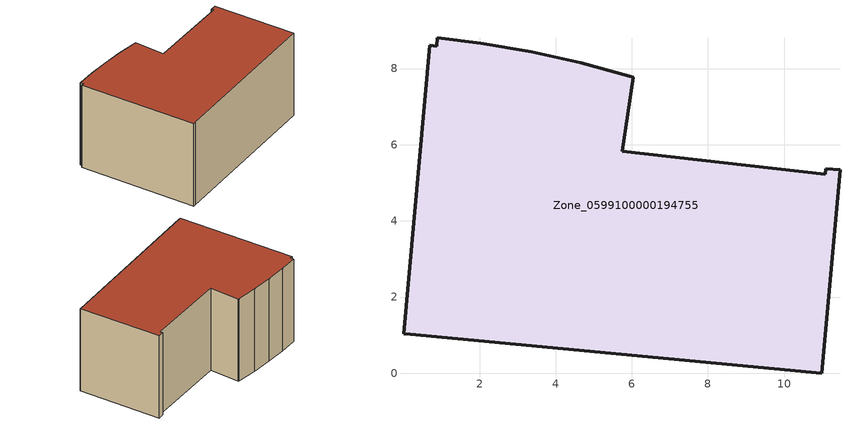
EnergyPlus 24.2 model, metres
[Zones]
Zone_0599100000194755
 floor ground (C_G): 0.89,8.81 2.03,8.67 3.35,8.44 4.66,8.15 5.95,7.8 6.04,7.77 5.74,5.83 11.08,5.22 11.09,5.38 11.47,5.34 10.99,0 0.17,1.02 0,1.04 0.69,8.62 0.87,8.59 z0
 wall outside (C_F): 4.66,8.15 3.35,8.44 2.03,8.67 0.89,8.81 0.87,8.59 0.69,8.62 0,1.04 0.17,1.02 10.99,0 11.47,5.34 11.09,5.38 11.08,5.22 5.74,5.83 6.04,7.77 5.95,7.8 4.66,8.15 z0:5.76
 roof outside (C_R): 2.03,8.67 0.89,8.81 0.87,8.59 0.69,8.62 0,1.04 0.17,1.02 10.99,0 11.47,5.34 11.09,5.38 11.08,5.22 5.74,5.83 6.04,7.77 5.95,7.8 4.66,8.15 3.35,8.44 z5.76
[BUILDING]
Pand.0599100000194755: North Axis=0; Terrain=City; Loads Convergence Tolerance Value=0.04; Temperature Convergence Tolerance Value=0.4; Solar Distribution=FullExterior; Maximum Number of Warmup Days=25; Minimum Number of Warmup Days=1
[Site:Location]
Rotterdam.The.Hague.AP_ZH_NLD Design_Conditions: Latitude=51.96; Longitude=4.45; Time Zone=1; Elevation=-4.5
[SITE:GROUNDTEMPERATURE:BUILDINGSURFACE]
18, 18, 18, 18, 18, 18, 18, 18, 18, 18, 18, 18
[MATERIAL] Thermal Absorptance=0.9; Solar Absorptance=0.7; Visible Absorptance=0.7
Name | Roughness | Thickness | Conductivity | Density | Specific Heat
G.TC.1992-2005 | MediumSmooth | 0.15 | 0.06 | 540 | 1210
F.TC.1992-2005 | Rough | 0.3 | 0.12 | 1920 | 840
R.TC.1992-2005 | MediumRough | 0.2 | 0.08 | 1500 | 1000
[CONSTRUCTION]
C_G: G.TC.1992-2005
C_F: F.TC.1992-2005
C_R: R.TC.1992-2005
[ZONE]
Zone_0599100000194755: Type=1; Multiplier=1; Ceiling Height=Autocalculate; Volume=Autocalculate; Floor Area=autocalculate; Part of Total Floor Area=Yes
[ZONEINFILTRATION:DESIGNFLOWRATE]
Infil_Zone_0599100000194755: Zone or ZoneList or Space or SpaceList=Zone_0599100000194755; Schedule=AlwaysOn; Design Flow Rate Calculation Method=Flow/Area; Flow Rate per Floor Area=0.0015; Constant Term Coefficient=1; Temperature Term Coefficient=0; Velocity Term Coefficient=0; Velocity Squared Term Coefficient=0
[HVACTEMPLATE:ZONE:IDEALLOADSAIRSYSTEM]
Zone_0599100000194755: Maximum Heating Supply Air Temperature=50; Minimum Cooling Supply Air Temperature=13; Maximum Heating Supply Air Humidity Ratio=0.0156; Minimum Cooling Supply Air Humidity Ratio=0.0077; Heating Limit=NoLimit; Cooling Limit=NoLimit; Dehumidification Control Type=ConstantSensibleHeatRatio; Cooling Sensible Heat Ratio=0.7; Dehumidification Setpoint=60; Humidification Control Type=None; Humidification Setpoint=30; Outdoor Air Method=None; Outdoor Air Flow Rate per Person=0.00944; Outdoor Air Flow Rate per Zone Floor Area=0; Outdoor Air Flow Rate per Zone=0; Demand Controlled Ventilation Type=None; Outdoor Air Economizer Type=NoEconomizer; Heat Recovery Type=None; Sensible Heat Recovery Effectiveness=0.7; Latent Heat Recovery Effectiveness=0.65
[ZONECONTROL:THERMOSTAT]
ThermostatControl_Zone_0599100000194755: Zone or ZoneList=Zone_0599100000194755; Control Type Schedule=DualSetpointControlType; Control 1=Thermostat_Zone_0599100000194755; Temperature Difference Between Cutout And Setpoint=0
[THERMOSTATSETPOINT:DUALSETPOINT]
Thermostat_Zone_0599100000194755: Heating Setpoint Temperature Schedule=HeatingSetpoint_Zone_0599100000194755; Cooling Setpoint Temperature Schedule=CoolingSetpoint_Zone_0599100000194755
[SCHEDULE:COMPACT]
HeatingSetpoint_Zone_0599100000194755: Through: 12/31, For: AllDays, Until: 24:00, 21
CoolingSetpoint_Zone_0599100000194755: Through: 12/31, For: AllDays, Until: 24:00, 24
DualSetpointControlType: Through: 12/31, For: AllDays, Until: 24:00, 4
AlwaysOn: Through: 12/31, For: AllDays, Until: 24:00, 1
